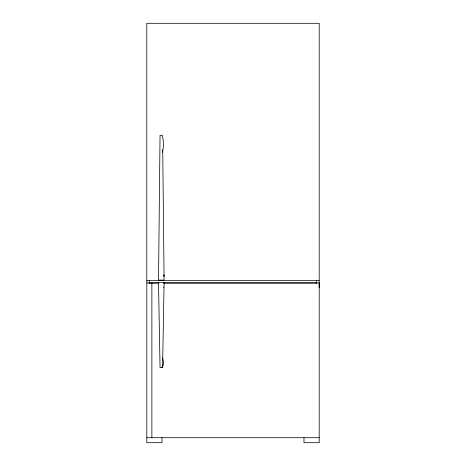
<?xml version="1.0" encoding="UTF-8"?>
<svg xmlns="http://www.w3.org/2000/svg" width="466" height="466" viewBox="0 0 466 466"><rect width="100%" height="100%" fill="white"/><g stroke="black" fill="none" stroke-linecap="round" stroke-linejoin="round"><path stroke-width="0.7" d="M163.758 275.592L163.758 275.08M163.758 287.574L163.758 287.062M162.389 152.137C163.857 146.959 163.735 141.181 162.343 135.996M163.811 276.396L164.55 275.691L163.811 274.981M162.576 135.286L160.042 135.286L158.522 280.078L164.096 280.078L162.727 149.767M146.807 280.433L319.193 280.433M146.807 282.926L158.434 282.926M163.519 282.926L319.193 282.926M148.677 282.99L158.859 282.99M163.519 282.99L316.962 282.99M319.193 282.99L319.193 287.743M146.807 437.708L319.193 437.708M161.376 367.342L162.017 367.808C163.974 365.181 163.776 360.835 162.389 357.94M316.659 280.083L316.659 283.223M303.983 437.708L303.983 442.7L319.193 442.7L319.193 23.3L146.807 23.3L146.807 442.7L162.017 442.7L162.017 437.708M151.875 282.926L151.875 437.708M149.341 280.316L149.341 283.223M164.096 282.577L162.576 367.453L160.042 367.453L158.522 282.577L164.096 282.577"/></g></svg>
